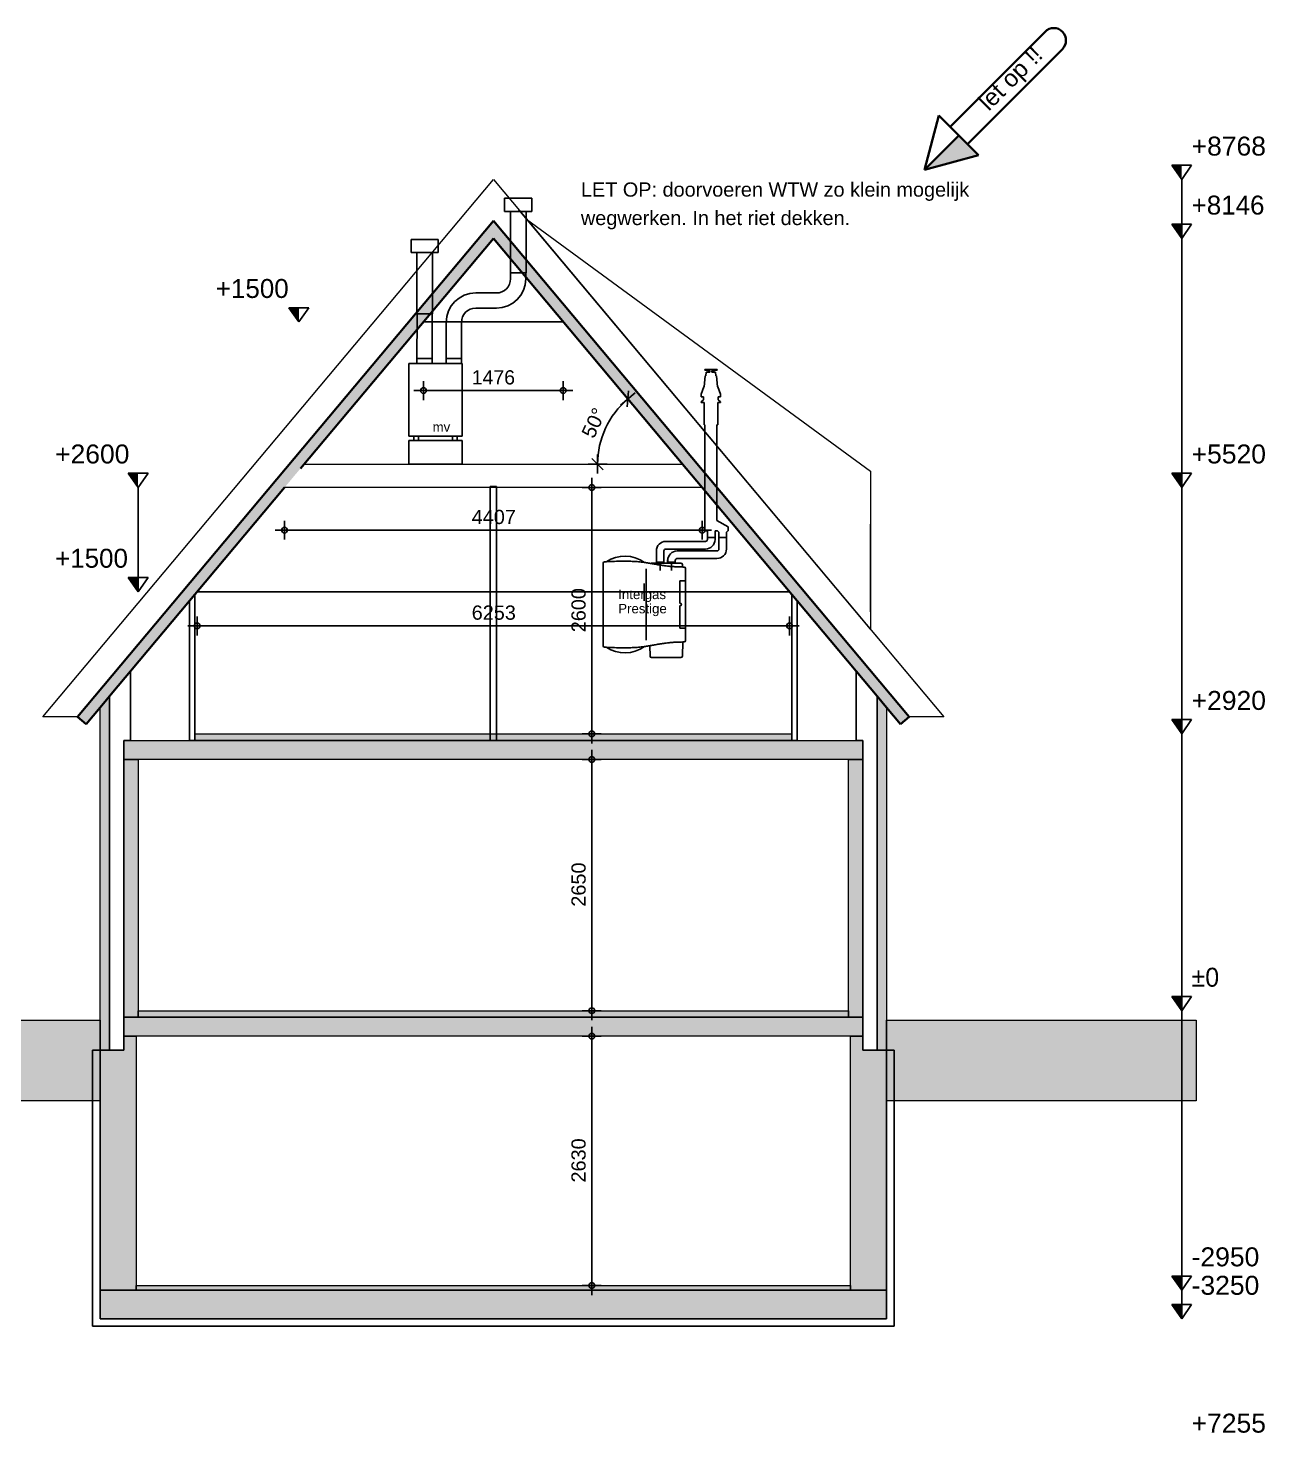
# Model space of a CAD drawing. Header units: millimetres. Extents: x -245 to 49755, y -245 to 41806.
# Drawn here: x 30934 to 37462, y 9057 to 16467 of the extents above; entities that cross this region are included whole.
import ezdxf

# ---------------------------------------------------------------- set-up
doc = ezdxf.new("R2010")
doc.units = ezdxf.units.MM
doc.linetypes.add('PUNKT2_S9', pattern=[1, 0, -1])
doc.linetypes.add('VERDECKT2_S2', pattern=[2.7, 2, -0.7])
doc.layers.add('Standard', color=7, linetype='Continuous', lineweight=25)
doc.styles.add('ARIAL', font='arial.ttf')

msp = doc.modelspace()

# ---------------------------------------------------------------- hatches: boundary and pattern name
at = {"layer": 'Standard', "linetype": 'PUNKT2_S9', "lineweight": 35}
msp.add_hatch(color=2, dxfattribs=at).paths.add_polyline_path([(35665, 15720.2), (35950.8, 15796.8), (35846.2, 15901.4)])
at = {"layer": 'Standard', "linetype": 'PUNKT2_S9', "lineweight": -3}
for points in [[(37022.6, 15668.4), (37022.6, 15743.4), (36970.1, 15743.4)], [(37022.6, 15357.3), (37022.6, 15432.3), (36970.1, 15432.3)], [(32363.5, 14917.4), (32363.5, 14992.4), (32311, 14992.4)], [(31515.2, 14044.4), (31515.2, 14119.4), (31462.7, 14119.4)], [(37022.6, 14044.4), (37022.6, 14119.4), (36970.1, 14119.4)], [(31515.2, 13494.4), (31515.2, 13569.4), (31462.7, 13569.4)], [(37022.6, 12744.4), (37022.6, 12819.4), (36970.1, 12819.4)], [(37022.6, 11284.4), (37022.6, 11359.4), (36970.1, 11359.4)], [(37022.6, 9809.4), (37022.6, 9884.4), (36970.1, 9884.4)], [(37022.6, 9659.4), (37022.6, 9734.4), (36970.1, 9734.4)]]:
    msp.add_hatch(color=7, dxfattribs=at).paths.add_polyline_path(points)
at = {"layer": 'Standard', "linetype": 'PUNKT2_S9', "lineweight": 35}
for points in [[(31240.6, 12795.8), (31194.6, 12834.4), (33389.9, 15450.6), (33389.9, 15357.3)], [(33389.9, 15357.3), (33389.9, 15450.6), (35585.2, 12834.4), (35539.2, 12795.8)]]:
    msp.add_hatch(color=254, dxfattribs=at).paths.add_polyline_path(points, flags=16)
at = {"layer": 'Standard', "linetype": 'PUNKT2_S9', "lineweight": 18}
for color, points in [(59, [(31314.9, 12579.4), (31314.9, 12884.4), (31364.9, 12944), (31364.9, 12579.4)]), (59, [(35414.9, 12579.4), (35414.9, 12944), (35464.9, 12884.4), (35464.9, 12579.4)]), (254, [(31439.9, 12609.4), (31439.9, 12709.4), (35339.9, 12709.4), (35339.9, 12609.4)]), (253, [(31814.9, 12709.4), (31814.9, 12744.4), (34964.9, 12744.4), (34964.9, 12709.4)]), (9, [(31439.9, 11249.4), (31439.9, 12609.4), (31514.9, 12609.4), (31514.9, 11249.4)]), (9, [(35264.9, 11249.4), (35264.9, 12609.4), (35339.9, 12609.4), (35339.9, 11249.4)]), (59, [(31314.9, 11076.9), (31314.9, 12579.4), (31364.9, 12579.4), (31364.9, 11076.9)]), (59, [(35414.9, 11076.9), (35414.9, 12579.4), (35464.9, 12579.4), (35464.9, 11076.9)]), (253, [(31514.9, 11249.4), (31514.9, 11284.4), (35264.9, 11284.4), (35264.9, 11249.4)]), (7, [(30053.9, 11234.4), (31314.9, 11234.4), (31314.9, 10809.4), (30053.9, 10809.4)]), (254, [(31439.9, 11149.4), (31439.9, 11249.4), (35339.9, 11249.4), (35339.9, 11149.4)]), (7, [(37098.9, 10809.4), (35464.9, 10809.4), (35464.9, 11234.4), (37098.9, 11234.4)]), (9, [(31439.9, 9809.4), (31439.9, 11149.4), (31504.9, 11149.4), (31504.9, 9809.4)]), (9, [(35274.9, 9809.4), (35274.9, 11149.4), (35339.9, 11149.4), (35339.9, 9809.4)]), (9, [(31314.9, 9809.4), (31314.9, 11076.9), (31439.9, 11076.9), (31439.9, 9809.4)]), (9, [(35339.9, 9809.4), (35339.9, 11076.9), (35464.9, 11076.9), (35464.9, 9809.4)]), (252, [(31314.9, 9659.4), (31314.9, 9809.4), (35464.9, 9809.4), (35464.9, 9659.4)]), (251, [(31504.9, 9809.4), (31504.9, 9834.4), (35274.9, 9834.4), (35274.9, 9809.4)])]:
    msp.add_hatch(color=color, dxfattribs=at).paths.add_polyline_path(points, flags=16)

# ---------------------------------------------------------------- linework, layer by layer
at = {"layer": 'Standard', "color": 2, "linetype": 'Continuous', "lineweight": 35}
for p, q in [((36301.5, 16448.3), (35800.4, 15947.2)), ((36393.1, 16356.6), (35892, 15855.5)), ((35665, 15720.2), (35741.6, 16005.9)), ((35950.8, 15796.8), (35741.6, 16005.9)), ((35665, 15720.2), (35846.2, 15901.4)), ((35665, 15720.2), (35950.8, 15796.8))]:
    msp.add_line(p, q, dxfattribs=at)
at = {"layer": 'Standard', "color": 7, "linetype": 'Continuous', "lineweight": -3}
for p, q in [((37075.1, 15743.4), (36970.1, 15743.4)), ((36970.1, 15743.4), (37022.6, 15668.4)), ((37022.6, 15668.4), (37075.1, 15743.4)), ((33449.6, 15500), (33449.6, 15570)), ((33449.6, 15570), (33592.6, 15570)), ((33592.6, 15570), (33592.6, 15500)), ((33592.6, 15500), (33449.6, 15500)), ((33479.6, 15176.2), (33479.6, 15500.3)), ((33562.6, 15499.8), (33562.6, 15176.2)), ((37075.1, 15432.3), (36970.1, 15432.3)), ((36970.1, 15432.3), (37022.6, 15357.3)), ((37022.6, 15357.3), (37075.1, 15432.3)), ((32956.2, 15282.9), (32956.2, 15352.9)), ((32956.2, 15352.9), (33099.2, 15352.9)), ((33099.2, 15352.9), (33099.2, 15282.9)), ((33099.2, 15282.9), (32956.2, 15282.9)), ((32986.2, 14960.4), (32986.2, 15283.2)), ((33069.2, 15282.6), (33069.2, 14960.4)), ((33562.6, 15176.2), (33479.6, 15176.2)), ((33481.1, 15176.2), (33481.1, 15145)), ((33561.1, 15176.2), (33561.1, 15145)), ((33296.7, 15070), (33406.1, 15070)), ((32416, 14992.4), (32311, 14992.4)), ((32311, 14992.4), (32363.5, 14917.4)), ((32363.5, 14917.4), (32416, 14992.4)), ((33296.7, 14990), (33406.1, 14990)), ((32987.7, 14960.4), (32986.2, 14697.4)), ((33069.2, 14960.4), (32986.2, 14960.4)), ((33067.7, 14960.4), (33066.2, 14697.4)), ((33141.7, 14915), (33141.7, 14697.4)), ((33221.7, 14915), (33221.7, 14697.4)), ((32943.7, 14314.9), (32943.7, 14697.4)), ((32943.7, 14697.4), (33226.2, 14697.4)), ((32986.2, 14723.9), (33066.2, 14723.9)), ((33141.7, 14723.9), (33221.7, 14723.9)), ((33226.2, 14697.4), (33226.2, 14314.9)), ((33020.8, 14555.1), (33020.8, 14605.1)), ((33759, 14555.1), (33759, 14605.1)), ((33020.8, 14555.1), (32970.8, 14555.1)), ((33020.8, 14555.1), (33020.8, 14505.1)), ((33020.8, 14555.1), (33212, 14555.1)), ((33212, 14555.1), (33759, 14555.1)), ((33759, 14555.1), (33809, 14555.1)), ((33759, 14555.1), (33759, 14505.1)), ((33226.2, 14314.9), (32943.7, 14314.9)), ((32970.2, 14314.9), (32970.2, 14292.4)), ((32995.2, 14292.4), (32995.2, 14314.9)), ((33174.8, 14292.4), (33174.8, 14314.9)), ((33199.8, 14314.9), (33199.8, 14292.4)), ((31567.7, 14119.4), (31462.7, 14119.4)), ((31462.7, 14119.4), (31515.2, 14044.4)), ((31515.2, 14044.4), (31567.7, 14119.4)), ((33909.4, 14044.4), (33909.4, 14094.4)), ((37075.1, 14119.4), (36970.1, 14119.4)), ((36970.1, 14119.4), (37022.6, 14044.4)), ((37022.6, 14044.4), (37075.1, 14119.4)), ((33909.4, 14044.4), (33859.4, 14044.4)), ((33909.4, 14044.4), (33959.4, 14044.4)), ((33909.4, 12744.4), (33909.4, 14044.4)), ((32288.3, 13818.9), (32288.3, 13868.9)), ((34491.6, 13818.9), (34491.6, 13868.9)), ((32288.3, 13818.9), (32238.3, 13818.9)), ((32288.3, 13818.9), (32288.3, 13768.9)), ((32288.3, 13818.9), (33212, 13818.9)), ((33212, 13818.9), (34491.6, 13818.9)), ((34491.6, 13818.9), (34541.6, 13818.9)), ((34491.6, 13818.9), (34491.6, 13768.9)), ((33969.9, 13209.1), (33969.9, 13644.7)), ((33987.4, 13652.7), (33977.1, 13652.2)), ((33997.8, 13653.2), (33987.4, 13652.7)), ((34008.2, 13653.6), (33997.8, 13653.2)), ((34018.5, 13654), (34008.2, 13653.6)), ((34028.9, 13654.4), (34018.5, 13654)), ((34039.3, 13654.7), (34028.9, 13654.4)), ((34049.6, 13655), (34039.3, 13654.7)), ((34059.9, 13655.2), (34049.6, 13655)), ((34070.2, 13655.3), (34059.9, 13655.2)), ((34080.6, 13655.3), (34070.2, 13655.3)), ((34087.4, 13655.3), (34080.6, 13655.3)), ((34094.3, 13655.2), (34087.4, 13655.3)), ((34101.2, 13655.1), (34094.3, 13655.2)), ((34108, 13655), (34101.2, 13655.1)), ((34114.9, 13654.8), (34108, 13655)), ((34121.7, 13654.5), (34114.9, 13654.8)), ((34128.6, 13654.2), (34121.7, 13654.5)), ((34135.4, 13653.8), (34128.6, 13654.2)), ((34142.2, 13653.4), (34135.4, 13653.8)), ((34149.1, 13652.9), (34142.2, 13653.4)), ((34155.9, 13652.3), (34149.1, 13652.9)), ((34162.7, 13651.7), (34155.9, 13652.3)), ((34169.5, 13651), (34162.7, 13651.7)), ((34176.3, 13650.3), (34169.5, 13651)), ((34183.1, 13649.4), (34176.3, 13650.3)), ((34188.3, 13648.7), (34183.1, 13649.4)), ((34193.5, 13648), (34188.3, 13648.7)), ((34198.8, 13647.2), (34193.5, 13648)), ((34204, 13646.4), (34198.8, 13647.2)), ((34209.2, 13645.5), (34204, 13646.4)), ((34214.4, 13644.7), (34209.2, 13645.5)), ((34219.6, 13643.8), (34214.4, 13644.7)), ((34224.8, 13642.9), (34219.6, 13643.8)), ((34380.1, 13644.4), (34224.7, 13644.4)), ((34230, 13641.9), (34224.8, 13642.9)), ((34235.2, 13641), (34230, 13641.9)), ((34240.4, 13640.1), (34235.2, 13641)), ((34245.6, 13639.2), (34240.4, 13640.1)), ((34251.9, 13638), (34245.6, 13639.2)), ((34258.1, 13636.9), (34251.9, 13638)), ((34264.4, 13635.9), (34258.1, 13636.9)), ((34270.6, 13634.8), (34264.4, 13635.9)), ((34269.9, 13644.4), (34269.9, 13606.9)), ((34276.9, 13633.8), (34270.6, 13634.8)), ((34309.9, 13644.4), (34309.9, 13663.1)), ((34329.9, 13644.4), (34329.9, 13606.9)), ((34349.9, 13644.4), (34349.9, 13663.1)), ((34388, 13624.7), (34387.6, 13637.1)), ((31567.7, 13569.4), (31462.7, 13569.4)), ((31462.7, 13569.4), (31515.2, 13494.4)), ((31515.2, 13494.4), (31567.7, 13569.4)), ((34197.3, 13239.1), (34197.3, 13614.7)), ((34283.1, 13632.8), (34276.9, 13633.8)), ((34289.4, 13631.9), (34283.1, 13632.8)), ((34295.7, 13631), (34289.4, 13631.9)), ((34302, 13630.2), (34295.7, 13631)), ((34308.3, 13629.4), (34302, 13630.2)), ((34313.2, 13628.9), (34308.3, 13629.4)), ((34318.1, 13628.4), (34313.2, 13628.9)), ((34323.1, 13627.9), (34318.1, 13628.4)), ((34328, 13627.5), (34323.1, 13627.9)), ((34332.9, 13627.1), (34328, 13627.5)), ((34337.9, 13626.8), (34332.9, 13627.1)), ((34342.8, 13626.5), (34337.9, 13626.8)), ((34347.8, 13626.2), (34342.8, 13626.5)), ((34352.7, 13626), (34347.8, 13626.2)), ((34360.2, 13625.6), (34352.7, 13626)), ((34367.6, 13625.3), (34360.2, 13625.6)), ((34375.1, 13625.1), (34367.6, 13625.3)), ((34382.5, 13624.8), (34375.1, 13625.1)), ((34390, 13624.6), (34382.5, 13624.8)), ((34397.4, 13624.4), (34390, 13624.6)), ((34404.9, 13236.9), (34404.9, 13616.9)), ((34404.9, 13551.9), (34374.9, 13551.9)), ((34374.9, 13551.9), (34374.9, 13434.4)), ((34374.9, 13419.4), (34374.9, 13301.9)), ((31826.8, 13314.1), (31826.8, 13364.1)), ((34953.1, 13314.1), (34953.1, 13364.1)), ((31826.8, 13314.1), (31776.8, 13314.1)), ((31826.8, 13314.1), (31826.8, 13264.1)), ((31826.8, 13314.1), (33212, 13314.1)), ((33212, 13314.1), (34953.1, 13314.1)), ((34374.9, 13301.9), (34404.9, 13301.9)), ((34953.1, 13314.1), (35003.1, 13314.1)), ((34953.1, 13314.1), (34953.1, 13264.1)), ((33987.4, 13201.1), (33977.1, 13201.6)), ((33997.8, 13200.6), (33987.4, 13201.1)), ((34008.2, 13200.2), (33997.8, 13200.6)), ((34018.5, 13199.8), (34008.2, 13200.2)), ((34028.9, 13199.4), (34018.5, 13199.8)), ((34039.3, 13199.1), (34028.9, 13199.4)), ((34049.6, 13198.8), (34039.3, 13199.1)), ((34059.9, 13198.6), (34049.6, 13198.8)), ((34070.2, 13198.5), (34059.9, 13198.6)), ((34080.6, 13198.5), (34070.2, 13198.5)), ((34087.4, 13198.5), (34080.6, 13198.5)), ((34094.3, 13198.6), (34087.4, 13198.5)), ((34101.2, 13198.7), (34094.3, 13198.6)), ((34108, 13198.8), (34101.2, 13198.7)), ((34114.9, 13199), (34108, 13198.8)), ((34121.7, 13199.3), (34114.9, 13199)), ((34128.6, 13199.6), (34121.7, 13199.3)), ((34135.4, 13200), (34128.6, 13199.6)), ((34142.2, 13200.4), (34135.4, 13200)), ((34149.1, 13200.9), (34142.2, 13200.4)), ((34155.9, 13201.5), (34149.1, 13200.9)), ((34162.7, 13202.1), (34155.9, 13201.5)), ((34169.5, 13202.8), (34162.7, 13202.1)), ((34176.3, 13203.6), (34169.5, 13202.8)), ((34183.1, 13204.4), (34176.3, 13203.6)), ((34188.3, 13205.1), (34183.1, 13204.4)), ((34193.5, 13205.8), (34188.3, 13205.1)), ((34198.8, 13206.6), (34193.5, 13205.8)), ((34204, 13207.4), (34198.8, 13206.6)), ((34209.2, 13208.3), (34204, 13207.4)), ((34214.4, 13209.2), (34209.2, 13208.3)), ((34219.6, 13210), (34214.4, 13209.2)), ((34215.5, 13209.3), (34217.2, 13154.2)), ((34224.8, 13210.9), (34219.6, 13210)), ((34230, 13211.9), (34224.8, 13210.9)), ((34235.2, 13212.8), (34230, 13211.9)), ((34240.4, 13213.7), (34235.2, 13212.8)), ((34245.6, 13214.7), (34240.4, 13213.7)), ((34251.9, 13215.8), (34245.6, 13214.7)), ((34258.1, 13216.9), (34251.9, 13215.8)), ((34264.4, 13218), (34258.1, 13216.9)), ((34270.6, 13219), (34264.4, 13218)), ((34276.9, 13220), (34270.6, 13219)), ((34283.1, 13221), (34276.9, 13220)), ((34289.4, 13222), (34283.1, 13221)), ((34295.7, 13222.8), (34289.4, 13222)), ((34302, 13223.7), (34295.7, 13222.8)), ((34308.3, 13224.4), (34302, 13223.7)), ((34313.2, 13224.9), (34308.3, 13224.4)), ((34318.1, 13225.4), (34313.2, 13224.9)), ((34323.1, 13225.9), (34318.1, 13225.4)), ((34328, 13226.3), (34323.1, 13225.9)), ((34332.9, 13226.7), (34328, 13226.3)), ((34337.9, 13227), (34332.9, 13226.7)), ((34342.8, 13227.3), (34337.9, 13227)), ((34347.8, 13227.6), (34342.8, 13227.3)), ((34352.7, 13227.9), (34347.8, 13227.6)), ((34360.2, 13228.2), (34352.7, 13227.9)), ((34367.6, 13228.5), (34360.2, 13228.2)), ((34375.1, 13228.7), (34367.6, 13228.5)), ((34382.5, 13229), (34375.1, 13228.7)), ((34390, 13229.2), (34382.5, 13229)), ((34389.9, 13229.2), (34387.6, 13154.2)), ((34397.4, 13229.4), (34390, 13229.2)), ((34380.1, 13146.9), (34224.7, 13146.9)), ((31439.9, 13033.4), (31474.9, 13075.1)), ((31474.9, 13075.1), (31474.9, 12709.4)), ((35304.9, 12709.4), (35304.9, 13075.1)), ((37075.1, 12819.4), (36970.1, 12819.4)), ((36970.1, 12819.4), (37022.6, 12744.4)), ((37022.6, 12744.4), (37075.1, 12819.4)), ((31474.9, 12709.4), (31439.9, 12709.4)), ((33909.4, 12744.4), (33859.4, 12744.4)), ((33909.4, 12744.4), (33909.4, 12694.4)), ((33909.4, 12744.4), (33959.4, 12744.4)), ((35339.9, 12709.4), (35304.9, 12709.4)), ((33909.4, 12609.4), (33859.4, 12609.4)), ((33909.4, 12609.4), (33909.4, 12659.4)), ((33909.4, 12609.4), (33959.4, 12609.4)), ((33909.4, 11284.4), (33909.4, 12609.4)), ((31364.9, 11076.9), (31364.9, 12579.4)), ((35414.9, 12579.4), (35414.9, 11076.9)), ((37075.1, 11359.4), (36970.1, 11359.4)), ((36970.1, 11359.4), (37022.6, 11284.4)), ((37022.6, 11284.4), (37075.1, 11359.4)), ((33909.4, 11284.4), (33859.4, 11284.4)), ((33909.4, 11284.4), (33909.4, 11234.4)), ((33909.4, 11284.4), (33959.4, 11284.4)), ((33909.4, 11149.4), (33909.4, 11199.4)), ((33909.4, 11149.4), (33859.4, 11149.4)), ((33909.4, 11149.4), (33959.4, 11149.4)), ((33909.4, 9834.4), (33909.4, 11149.4)), ((31382.4, 11076.9), (31364.9, 11076.9)), ((35414.9, 11076.9), (35397.4, 11076.9)), ((37075.1, 9884.4), (36970.1, 9884.4)), ((36970.1, 9884.4), (37022.6, 9809.4)), ((37022.6, 9809.4), (37075.1, 9884.4)), ((33909.4, 9834.4), (33859.4, 9834.4)), ((33909.4, 9834.4), (33909.4, 9784.4)), ((33909.4, 9834.4), (33959.4, 9834.4)), ((37075.1, 9734.4), (36970.1, 9734.4)), ((36970.1, 9734.4), (37022.6, 9659.4)), ((37022.6, 9659.4), (37075.1, 9734.4))]:
    msp.add_line(p, q, dxfattribs=at)
at = {"layer": 'Standard', "color": 253, "linetype": 'Continuous', "lineweight": 18}
for p, q in [((31011.9, 12834.4), (33389.9, 15668.4)), ((33389.9, 15668.4), (35768, 12834.4)), ((33524.2, 15508.4), (35768, 12834.4)), ((33389.9, 15450.6), (31194.6, 12834.4)), ((35585.2, 12834.4), (33389.9, 15450.6)), ((31194.6, 12834.4), (31011.9, 12834.4)), ((35768, 12834.4), (35585.2, 12834.4)), ((31439.9, 12609.4), (31514.9, 12609.4)), ((31439.9, 11249.4), (31439.9, 12609.4)), ((31514.9, 12609.4), (31514.9, 11284.4)), ((35264.9, 12609.4), (35339.9, 12609.4)), ((35264.9, 11284.4), (35264.9, 12609.4)), ((35339.9, 12609.4), (35339.9, 11249.4)), ((31514.9, 11284.4), (31514.9, 11249.4)), ((35264.9, 11249.4), (35264.9, 11284.4)), ((31514.9, 11249.4), (31439.9, 11249.4)), ((35339.9, 11249.4), (35264.9, 11249.4)), ((31504.9, 9834.4), (35274.9, 9834.4)), ((31504.9, 9809.4), (31504.9, 9834.4)), ((35274.9, 9809.4), (31504.9, 9809.4)), ((35274.9, 9834.4), (35274.9, 9809.4))]:
    msp.add_line(p, q, dxfattribs=at)
at = {"layer": 'Standard', "color": 30, "linetype": 'Continuous', "lineweight": -3}
for p, q in [((37022.6, 15473.1), (37022.6, 15668.4)), ((37022.6, 15357.3), (37022.6, 15473.1)), ((37022.6, 14160.2), (37022.6, 15357.3)), ((37022.6, 14044.4), (37022.6, 14160.2)), ((31515.2, 13494.4), (31515.2, 14044.4)), ((37022.6, 12860.2), (37022.6, 14044.4)), ((37022.6, 12744.4), (37022.6, 12860.2)), ((37022.6, 11400.2), (37022.6, 12744.4)), ((37022.6, 11284.4), (37022.6, 11400.2)), ((37022.6, 9925.2), (37022.6, 11284.4)), ((37022.6, 9809.4), (37022.6, 9925.2)), ((37022.6, 9775.1), (37022.6, 9809.4)), ((37022.6, 9659.4), (37022.6, 9775.1))]:
    msp.add_line(p, q, dxfattribs=at)
at = {"layer": 'Standard', "color": 7, "linetype": 'Continuous', "lineweight": 18}
for p, q in [((35380.4, 13296.2), (33524.2, 15508.4)), ((33565.5, 15459.2), (35380.4, 14130.5)), ((35380.4, 14130.5), (35380.4, 13296.2))]:
    msp.add_line(p, q, dxfattribs=at)
at = {"layer": 'Standard', "color": 255, "linetype": 'Continuous', "lineweight": 35}
for p, q in [((31194.6, 12834.4), (33389.9, 15450.6)), ((33389.9, 15450.6), (35585.2, 12834.4)), ((33389.9, 15357.3), (32372.2, 14144.4)), ((34407.6, 14144.4), (33389.9, 15357.3)), ((34491.6, 14044.4), (34407.6, 14144.4)), ((34407.6, 14144.4), (34491.6, 14044.4)), ((32288.3, 14044.4), (31814.9, 13480.3)), ((34964.9, 13480.3), (34491.6, 14044.4)), ((31785.9, 13445.7), (31474.9, 13075.1)), ((31814.9, 13480.3), (31785.9, 13445.7)), ((34993.9, 13445.7), (34964.9, 13480.3)), ((35304.9, 13075.1), (34993.9, 13445.7)), ((31474.9, 13075.1), (31382.4, 12964.8)), ((35414.9, 12944), (35304.9, 13075.1)), ((31382.4, 12964.8), (31314.9, 12884.4)), ((35464.9, 12884.4), (35414.9, 12944)), ((31240.6, 12795.8), (31194.6, 12834.4)), ((31314.9, 12884.4), (31240.6, 12795.8)), ((35539.2, 12795.8), (35464.9, 12884.4)), ((35585.2, 12834.4), (35539.2, 12795.8))]:
    msp.add_line(p, q, dxfattribs=at)
at = {"layer": 'Standard', "color": 7, "linetype": 'VERDECKT2_S2', "lineweight": -3}
for p, q in [((33020.8, 14917.4), (33759, 14917.4)), ((31826.8, 13494.4), (34953.1, 13494.4))]:
    msp.add_line(p, q, dxfattribs=at)
at = {"layer": 'Standard', "color": 253, "linetype": 'Continuous', "lineweight": -3}
for p, q in [((34502.6, 14574.9), (34507.7, 14632.7)), ((34505.7, 14663.2), (34505.7, 14667)), ((34505.7, 14667), (34570.3, 14667)), ((34532.2, 14658.6), (34505.7, 14663.2)), ((34507.7, 14632.7), (34511.5, 14632.7)), ((34511.5, 14632.7), (34513.2, 14652.9)), ((34513.2, 14652.9), (34532.2, 14652.9)), ((34532.2, 14652.9), (34532.2, 14658.6)), ((34543.8, 14658.6), (34570.3, 14663.2)), ((34543.8, 14652.9), (34543.8, 14658.6)), ((34562.8, 14652.9), (34543.8, 14652.9)), ((34564.5, 14632.7), (34562.8, 14652.9)), ((34568.3, 14632.7), (34564.5, 14632.7)), ((34573.4, 14574.9), (34568.3, 14632.7)), ((34570.3, 14663.2), (34570.3, 14667)), ((34486.6, 14536), (34500.7, 14574.9)), ((34486.6, 14522.7), (34486.6, 14536)), ((34500.7, 14574.9), (34502.6, 14574.9)), ((34575.3, 14574.9), (34573.4, 14574.9)), ((34589.5, 14536), (34575.3, 14574.9)), ((34589.5, 14522.7), (34589.5, 14536)), ((34499.9, 14522.7), (34486.6, 14522.7)), ((34487, 14495.9), (34499.9, 14506.7)), ((34487, 14492.1), (34487, 14495.9)), ((34502.2, 14492.1), (34487, 14492.1)), ((34499.9, 14506.7), (34499.9, 14522.7)), ((34502.2, 14374.3), (34502.2, 14492.1)), ((34573.9, 14374.3), (34573.9, 14492.1)), ((34573.9, 14492.1), (34589.1, 14492.1)), ((34576.2, 14506.7), (34576.2, 14522.7)), ((34576.2, 14522.7), (34589.5, 14522.7)), ((34589.1, 14495.9), (34576.2, 14506.7)), ((34589.1, 14492.1), (34589.1, 14495.9)), ((34506, 14374.3), (34502.2, 14374.3)), ((34506, 13815.3), (34506, 14374.3)), ((34570.1, 14374.3), (34573.9, 14374.3)), ((34570.1, 13870.7), (34570.1, 14374.3)), ((34629.8, 13836.2), (34570.1, 13870.7)), ((34506, 13815.3), (34520, 13815.4)), ((34520, 13779.4), (34520, 13815.4)), ((34560, 13779.4), (34560, 13815.4)), ((34560, 13815.4), (34572.6, 13815.3)), ((34580, 13807.9), (34572.6, 13815.3)), ((34580, 13807.9), (34580, 13779.4)), ((34620, 13807.9), (34627.3, 13815.3)), ((34620, 13779.4), (34620, 13807.9)), ((34627.3, 13815.3), (34629.8, 13815.3)), ((34629.8, 13815.3), (34629.8, 13836.2)), ((34250.2, 13649.4), (34250.2, 13709.4)), ((34290.2, 13709.4), (34290.2, 13649.4)), ((34300.2, 13759.4), (34510, 13759.4)), ((34510, 13719.4), (34300.2, 13719.4)), ((34360.2, 13709.4), (34570, 13709.4)), ((34520, 13779.4), (34560, 13779.4)), ((34520, 13779.4), (34560, 13779.4)), ((34520, 13769.4), (34520, 13779.4)), ((34560, 13779.4), (34560, 13769.4)), ((34580, 13779.4), (34620, 13779.4)), ((34580, 13779.4), (34620, 13779.4)), ((34580, 13719.4), (34580, 13779.4)), ((34620, 13779.4), (34620, 13719.4)), ((34290.2, 13649.4), (34250.2, 13649.4)), ((34310.2, 13649.4), (34310.2, 13659.4)), ((34350.2, 13649.4), (34310.2, 13649.4)), ((34350.2, 13659.4), (34350.2, 13649.4)), ((34570, 13669.4), (34360.2, 13669.4)), ((31785.9, 13445.7), (31814.9, 13480.3)), ((31785.9, 12709.4), (31785.9, 13445.7)), ((31814.9, 13480.3), (31814.9, 12744.4)), ((34964.9, 13480.3), (34993.9, 13445.7)), ((34964.9, 12744.4), (34964.9, 13480.3)), ((34993.9, 13445.7), (34993.9, 12709.4)), ((31814.9, 12709.4), (31785.9, 12709.4)), ((31814.9, 12744.4), (31814.9, 12709.4)), ((34964.9, 12709.4), (34964.9, 12744.4)), ((34993.9, 12709.4), (34964.9, 12709.4))]:
    msp.add_line(p, q, dxfattribs=at)
at = {"layer": 'Standard', "color": 61, "linetype": 'Continuous', "lineweight": -3}
for p, q in [((34061.8, 14478.8), (34138.4, 14543.1)), ((34132.2, 14472.6), (34067.9, 14549.3)), ((34096.4, 14468.7), (34103.8, 14553.2)), ((33989.9, 14167.4), (33889.9, 14167.4)), ((33969.9, 14137.4), (33909.9, 14197.4)), ((33939.9, 14117.4), (33939.9, 14217.4))]:
    msp.add_line(p, q, dxfattribs=at)
at = {"layer": 'Standard', "color": 191, "linetype": 'Continuous', "lineweight": -3}
for p, q in [((32943.7, 14292.4), (32943.7, 14167.4)), ((33226.2, 14292.4), (32943.7, 14292.4)), ((33226.2, 14167.4), (33226.2, 14292.4)), ((32943.7, 14167.4), (33226.2, 14167.4))]:
    msp.add_line(p, q, dxfattribs=at)
at = {"layer": 'Standard', "color": 61, "linetype": 'Continuous', "lineweight": 18}
for p, q in [((32391.5, 14167.4), (34388.3, 14167.4)), ((34407.6, 14144.4), (34491.6, 14044.4)), ((34491.6, 14044.4), (34407.6, 14144.4)), ((34491.6, 14044.4), (32288.3, 14044.4))]:
    msp.add_line(p, q, dxfattribs=at)
at = {"layer": 'Standard', "color": 255, "linetype": 'Continuous', "lineweight": -3}
for p, q in [((33372.4, 14049.4), (33407.4, 14049.4)), ((33372.4, 12709.4), (33372.4, 14049.4)), ((33407.4, 14049.4), (33407.4, 12709.4)), ((31364.9, 12944), (31382.4, 12964.8)), ((31364.9, 12579.4), (31364.9, 12944)), ((35397.4, 12964.8), (35414.9, 12944)), ((35414.9, 12944), (35414.9, 12579.4)), ((33407.4, 12709.4), (33372.4, 12709.4))]:
    msp.add_line(p, q, dxfattribs=at)
at = {"layer": 'Standard', "color": 5, "linetype": 'Continuous', "lineweight": -3}
for p, q in [((35380.4, 13388.4), (35380.4, 13851.2)), ((34185.4, 13496.8), (34185.4, 13538.4)), ((34185.4, 13462.5), (34185.4, 13496.8)), ((34185.4, 13446.2), (34185.4, 13462.5))]:
    msp.add_line(p, q, dxfattribs=at)
at = {"layer": 'Standard', "color": 51, "linetype": 'Continuous', "lineweight": -3}
for p, q in [((31382.4, 12964.8), (31439.9, 13033.4)), ((31439.9, 12709.4), (31439.9, 12579.4)), ((35339.9, 12579.4), (35339.9, 12709.4)), ((31439.9, 12579.4), (31439.9, 11076.9)), ((35339.9, 11076.9), (35339.9, 12579.4)), ((31439.9, 11076.9), (31382.4, 11076.9)), ((35397.4, 11076.9), (35339.9, 11076.9))]:
    msp.add_line(p, q, dxfattribs=at)
at = {"layer": 'Standard', "color": 36, "linetype": 'Continuous', "lineweight": 18}
for p, q in [((31314.9, 12884.4), (31364.9, 12944)), ((31364.9, 12944), (31364.9, 12579.4)), ((35414.9, 12944), (35464.9, 12884.4)), ((35414.9, 12579.4), (35414.9, 12944)), ((31314.9, 12579.4), (31314.9, 12884.4)), ((35464.9, 12884.4), (35464.9, 12579.4)), ((31314.9, 11234.4), (31314.9, 12579.4)), ((31364.9, 12579.4), (31364.9, 11076.9)), ((35414.9, 11076.9), (35414.9, 12579.4)), ((35464.9, 12579.4), (35464.9, 11234.4)), ((31314.9, 11076.9), (31314.9, 11234.4)), ((35464.9, 11234.4), (35464.9, 11076.9)), ((31364.9, 11076.9), (31314.9, 11076.9)), ((35464.9, 11076.9), (35414.9, 11076.9))]:
    msp.add_line(p, q, dxfattribs=at)
at = {"layer": 'Standard', "color": 254, "linetype": 'Continuous', "lineweight": 18}
for p, q in [((31439.9, 12709.4), (31474.9, 12709.4)), ((31439.9, 12609.4), (31439.9, 12709.4)), ((31474.9, 12709.4), (31785.9, 12709.4)), ((31785.9, 12709.4), (31814.9, 12709.4)), ((31814.9, 12709.4), (33372.4, 12709.4)), ((33372.4, 12709.4), (33407.4, 12709.4)), ((33407.4, 12709.4), (34993.9, 12709.4)), ((34993.9, 12709.4), (35304.9, 12709.4)), ((35304.9, 12709.4), (35339.9, 12709.4)), ((35339.9, 12709.4), (35339.9, 12609.4)), ((31514.9, 12609.4), (31439.9, 12609.4)), ((35264.9, 12609.4), (31514.9, 12609.4)), ((35339.9, 12609.4), (35264.9, 12609.4)), ((31439.9, 11249.4), (35339.9, 11249.4)), ((31439.9, 11149.4), (31439.9, 11249.4)), ((35339.9, 11249.4), (35339.9, 11149.4)), ((31504.9, 11149.4), (31439.9, 11149.4)), ((35274.9, 11149.4), (31504.9, 11149.4)), ((35339.9, 11149.4), (35274.9, 11149.4))]:
    msp.add_line(p, q, dxfattribs=at)
at = {"layer": 'Standard', "color": 11, "linetype": 'Continuous', "lineweight": 18}
for p, q in [((31814.9, 12744.4), (34964.9, 12744.4)), ((31814.9, 12709.4), (31814.9, 12744.4)), ((33372.4, 12709.4), (31814.9, 12709.4)), ((33407.4, 12709.4), (33372.4, 12709.4)), ((34964.9, 12709.4), (33407.4, 12709.4)), ((34964.9, 12744.4), (34964.9, 12709.4))]:
    msp.add_line(p, q, dxfattribs=at)
at = {"layer": 'Standard', "color": 42, "linetype": 'Continuous', "lineweight": 18}
for p, q in [((31514.9, 11284.4), (35264.9, 11284.4)), ((31514.9, 11249.4), (31514.9, 11284.4)), ((35264.9, 11284.4), (35264.9, 11249.4)), ((35264.9, 11249.4), (31514.9, 11249.4))]:
    msp.add_line(p, q, dxfattribs=at)
at = {"layer": 'Standard', "color": 94, "linetype": 'Continuous', "lineweight": 18}
for p, q in [((30053.9, 11234.4), (31314.9, 11234.4)), ((31314.9, 11234.4), (31314.9, 11076.9)), ((35464.9, 11076.9), (35464.9, 11234.4)), ((35464.9, 11234.4), (37098.9, 11234.4)), ((37098.9, 11234.4), (37098.9, 10809.4)), ((31314.9, 11076.9), (31314.9, 10809.4)), ((35464.9, 10809.4), (35464.9, 11076.9)), ((31314.9, 10809.4), (30053.9, 10809.4)), ((37098.9, 10809.4), (35464.9, 10809.4))]:
    msp.add_line(p, q, dxfattribs=at)
at = {"layer": 'Standard', "color": 9, "linetype": 'Continuous', "lineweight": 18}
for p, q in [((31439.9, 11149.4), (31504.9, 11149.4)), ((31439.9, 11076.9), (31439.9, 11149.4)), ((31504.9, 11149.4), (31504.9, 9834.4)), ((35274.9, 11149.4), (35339.9, 11149.4)), ((35274.9, 9834.4), (35274.9, 11149.4)), ((35339.9, 11149.4), (35339.9, 11076.9)), ((31314.9, 11076.9), (31364.9, 11076.9)), ((31314.9, 10809.4), (31314.9, 11076.9)), ((31364.9, 11076.9), (31439.9, 11076.9)), ((35339.9, 11076.9), (35464.9, 11076.9)), ((35464.9, 11076.9), (35464.9, 10809.4)), ((31314.9, 9809.4), (31314.9, 10809.4)), ((35464.9, 10809.4), (35464.9, 9809.4)), ((31439.9, 9809.4), (31314.9, 9809.4)), ((31314.9, 9809.4), (35464.9, 9809.4)), ((31314.9, 9659.4), (31314.9, 9809.4)), ((31504.9, 9809.4), (31439.9, 9809.4)), ((31504.9, 9834.4), (31504.9, 9809.4)), ((35274.9, 9809.4), (35274.9, 9834.4)), ((35339.9, 9809.4), (35274.9, 9809.4)), ((35464.9, 9809.4), (35339.9, 9809.4)), ((35464.9, 9809.4), (35464.9, 9659.4)), ((35464.9, 9659.4), (31314.9, 9659.4))]:
    msp.add_line(p, q, dxfattribs=at)
at = {"layer": 'Standard', "color": 131, "linetype": 'Continuous', "lineweight": -3}
for p, q in [((31274.9, 11076.9), (31314.9, 11076.9)), ((31274.9, 9619.4), (31274.9, 11076.9)), ((31314.9, 11076.9), (31314.9, 10809.4)), ((35464.9, 11076.9), (35504.9, 11076.9)), ((35464.9, 10809.4), (35464.9, 11076.9)), ((35504.9, 11076.9), (35504.9, 9619.4)), ((31314.9, 10809.4), (31314.9, 9659.4)), ((35464.9, 9659.4), (35464.9, 10809.4)), ((31314.9, 9659.4), (35464.9, 9659.4)), ((31314.9, 9619.4), (31274.9, 9619.4)), ((35464.9, 9619.4), (31314.9, 9619.4)), ((35504.9, 9619.4), (35464.9, 9619.4))]:
    msp.add_line(p, q, dxfattribs=at)
at = {"layer": 'Standard', "color": 7, "linetype": 'Continuous', "lineweight": -3}
for centre in [(33020.8, 14555.1), (33759, 14555.1), (33909.4, 14044.4), (32288.3, 13818.9), (34491.6, 13818.9), (31826.8, 13314.1), (34953.1, 13314.1), (33909.4, 12744.4), (33909.4, 12609.4), (33909.4, 11284.4), (33909.4, 11149.4), (33909.4, 9834.4)]:
    msp.add_circle(centre, 15, dxfattribs=at)
at = {"layer": 'Standard', "color": 2, "linetype": 'Continuous', "lineweight": 35}
msp.add_arc((36347.3, 16402.5), 64.8, 315, 135, dxfattribs=at)
at = {"layer": 'Standard', "color": 191, "linetype": 'Continuous', "lineweight": -3}
for centre, radius, start, end in [((33406.1, 15145), 75, 270, 0), ((33406.1, 15145), 155, 270, 0), ((33296.7, 14915), 155, 90, 180), ((33296.7, 14915), 75, 90, 180)]:
    msp.add_arc(centre, radius, start, end, dxfattribs=at)
at = {"layer": 'Standard', "color": 61, "linetype": 'Continuous', "lineweight": -3}
msp.add_arc((34388.3, 14167.4), 448.5, 130, 180, dxfattribs=at)
at = {"layer": 'Standard', "color": 253, "linetype": 'Continuous', "lineweight": -3}
for centre, radius, start, end in [((34300.2, 13709.4), 50, 90, 180), ((34300.2, 13709.4), 10, 90, 180), ((34360.2, 13659.4), 50, 90, 180), ((34510, 13769.4), 10, 270, 0), ((34510, 13769.4), 50, 270, 0), ((34570, 13719.4), 10, 270, 0), ((34570, 13719.4), 50, 270, 0), ((34360.2, 13659.4), 10, 90, 180)]:
    msp.add_arc(centre, radius, start, end, dxfattribs=at)
at = {"layer": 'Standard', "color": 7, "linetype": 'Continuous', "lineweight": -3}
for centre, radius, start, end in [((33977.4, 13644.7), 7.5, 92.64515, 180), ((34083.6, 13502), 180, 54.68984, 123.15385), ((34224.7, 13636.9), 7.5, 90, 118.36659), ((34380.1, 13636.9), 7.5, 1.74013, 90), ((34397.4, 13616.9), 7.5, 0, 90), ((34374.9, 13426.9), 7.5, 270, 90), ((33977.4, 13209.1), 7.5, 180, 267.35485), ((34083.6, 13351.9), 180, 236.84615, 305.31016), ((34397.4, 13236.9), 7.5, 270, 0), ((34224.7, 13154.4), 7.5, 181.74013, 270), ((34380.1, 13154.4), 7.5, 270, 358.25987)]:
    msp.add_arc(centre, radius, start, end, dxfattribs=at)

# ---------------------------------------------------------------- texts
at = {"layer": 'Standard', "color": 7, "linetype": 'Continuous', "lineweight": 25, "insert": (36023.9, 16006.7), "char_height": 90, "width": 457.405, "attachment_point": 7, "rotation": 45, "style": 'ARIAL'}
msp.add_mtext('\\W1.00;let\\~op\\~!!', dxfattribs=at)
at = {"layer": 'Standard', "color": 7, "linetype": 'Continuous', "lineweight": -3, "attachment_point": 7, "style": 'ARIAL'}
for s, insert, char_height, width in [('\\W1.00;+8768', (37075.1, 15793.4), 100, 445.203), ('\\W1.00;LET\\~OP:\\~doorvoeren\\~WTW\\~zo\\~klein\\~mogelijk\\~', (33852.1, 15555.6), 75, 2122.625), ('\\W0.98;+8146', (37075.1, 15482.3), 100, 444.24), ('\\W1.00;wegwerken.\\~In\\~het\\~riet\\~dekken.', (33852.1, 15405.6), 75, 1463.892), ('\\W0.98;+1500', (31925.3, 15042.4), 100, 444.24), ('\\W0.98;1476', (33275.8, 14586.4), 75, 271.765), ('\\W1.00;mv', (33069.3, 14338.1), 50, 118.209), ('\\W1.00;+2600', (31077, 14169.4), 100, 445.203), ('\\W1.00;+5520', (37075.1, 14169.4), 100, 445.203), ('\\W1.00;4407', (33275.7, 13850.1), 75, 272.672), ('\\W0.98;+1500', (31077, 13619.4), 100, 444.24), ('\\W1.00;Intergas', (34049, 13440.2), 50, 278.376), ('\\W1.00;6253', (33275.7, 13345.5), 75, 272.672), ('\\W1.00;Prestige', (34049, 13365.2), 50, 282.573), ('\\W1.00;+2920', (37075.1, 12869.4), 100, 445.203), ('\\W0.94;±0', (37075.1, 11409.4), 100, 202.141), ('\\W1.00;-2950', (37075.1, 9934.4), 100, 410.223), ('\\W1.00;-3250', (37075.1, 9784.4), 100, 410.223), ('\\W1.00;+7255', (37075.1, 9057.2), 100, 445.203)]:
    msp.add_mtext(s, dxfattribs=dict(at, insert=insert, char_height=char_height, width=width))
at = {"layer": 'Standard', "color": 61, "linetype": 'Continuous', "lineweight": -3, "insert": (33920.9, 14297.1), "char_height": 75, "width": 197.647, "attachment_point": 7, "rotation": 65, "style": 'ARIAL'}
msp.add_mtext('\\W1.00;50%%d', dxfattribs=at)
at = {"layer": 'Standard', "color": 7, "linetype": 'Continuous', "lineweight": -3, "char_height": 75, "width": 272.672, "attachment_point": 7, "rotation": 90, "style": 'ARIAL'}
for s, insert in [('\\W1.00;2600', (33878.1, 13280.4)), ('\\W1.00;2650', (33878.1, 11832.9)), ('\\W1.00;2630', (33878, 10377.9))]:
    msp.add_mtext(s, dxfattribs=dict(at, insert=insert))

doc.saveas('drawing.dxf')
